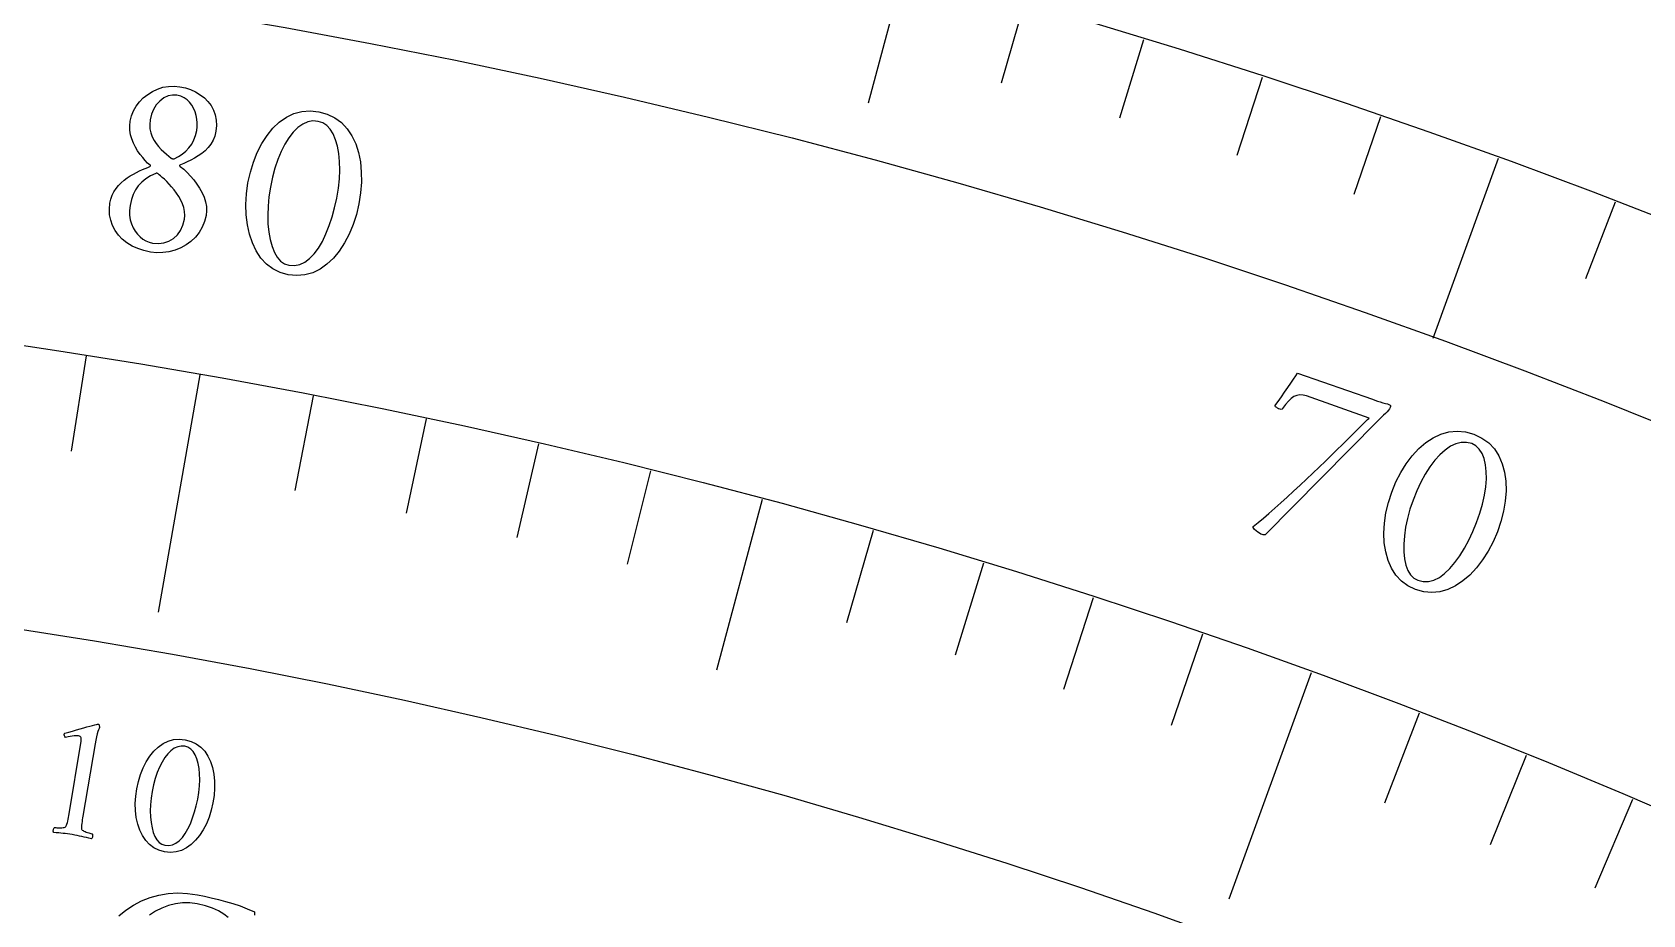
# Model space of a CAD drawing. Header units: millimetres. Extents: x -60 to 60, y -60 to 77.
# Drawn here: x 8.05 to 21.3, y 49.04 to 56.29 of the extents above; entities that cross this region are included whole.
import ezdxf

# ---------------------------------------------------------------- set-up
doc = ezdxf.new("R2010")
doc.units = ezdxf.units.MM
for name, color, linetype in [('ENGRAVE', 7, 'Continuous'), ('ENGRAVE_FINE', 8, 'Continuous'), ('TEXT', 5, 'Continuous')]:
    doc.layers.add(name, color=color, linetype=linetype)

msp = doc.modelspace()

# ---------------------------------------------------------------- linework, layer by layer
at = {"layer": 'ENGRAVE'}
for points in [[(15.2186, 56.7964), (14.9274, 55.7098)], [(20.1108, 55.2539), (19.5721, 53.7739)], [(9.4291, 53.4751), (9.0853, 51.5251)], [(14.0539, 52.4498), (13.6781, 51.0472)], [(18.5717, 51.0253), (17.8945, 49.1647)]]:
    msp.add_lwpolyline(points, dxfattribs=at)
for radius in [58.8, 58.8, 57.225, 54.3, 54.3, 51.99]:
    msp.add_circle((0, 0), radius, dxfattribs=at)
at = {"layer": 'ENGRAVE_FINE'}
for points in [[(16.2075, 56.5222), (16.0214, 55.8733)], [(17.1915, 56.2307), (16.9941, 55.5852)], [(18.1702, 55.9221), (17.9616, 55.2802)], [(19.1434, 55.5965), (18.9236, 54.9583)], [(21.072, 54.8945), (20.8301, 54.2644)], [(8.4944, 53.6315), (8.3705, 52.8492)], [(10.3609, 53.3024), (10.2098, 52.5249)], [(11.2896, 53.1134), (11.1249, 52.3387)], [(12.2148, 52.9083), (12.0367, 52.1366)], [(13.1364, 52.6871), (12.9448, 51.9186)], [(14.9671, 52.1965), (14.7488, 51.4352)], [(15.8758, 51.9273), (15.6442, 51.17)], [(16.7796, 51.6424), (16.5349, 50.8891)], [(17.6784, 51.3417), (17.4205, 50.5928)], [(19.4594, 50.6934), (19.1756, 49.954)], [(20.3411, 50.3461), (20.0444, 49.6118)], [(21.2167, 49.9834), (20.9072, 49.2544)]]:
    msp.add_lwpolyline(points, dxfattribs=at)
at = {"layer": 'TEXT'}
for points in [[(9.2626, 55.8452), (9.3091, 55.8351), (9.3527, 55.8208), (9.3936, 55.8023), (9.4315, 55.7795), (9.4658, 55.753), (9.4954, 55.7231), (9.5204, 55.6898), (9.5407, 55.6532), (9.5554, 55.6136), (9.5634, 55.5712), (9.5648, 55.5262), (9.5597, 55.4784), (9.5505, 55.4395), (9.5369, 55.4042), (9.5189, 55.3724), (9.4966, 55.3441), (9.4712, 55.3187), (9.4442, 55.2958), (9.4156, 55.2754), (9.3854, 55.2575), (9.3548, 55.2415), (9.3251, 55.227), (9.2965, 55.214), (9.2687, 55.2024), (9.2627, 55.201), (9.2603, 55.1984), (9.2616, 55.1946), (9.2666, 55.1896), (9.2957, 55.1658), (9.3241, 55.1392), (9.352, 55.1101), (9.3792, 55.0782), (9.4046, 55.0445), (9.427, 55.0096), (9.4465, 54.9735), (9.463, 54.9363), (9.4752, 54.8986), (9.4822, 54.861), (9.4837, 54.8234), (9.4799, 54.786), (9.4676, 54.7356), (9.4489, 54.6891), (9.4237, 54.6464), (9.3921, 54.6076), (9.3555, 54.5732), (9.3153, 54.544), (9.2715, 54.52), (9.2241, 54.501), (9.1746, 54.4877), (9.1244, 54.4807), (9.0735, 54.4799), (9.0218, 54.4854), (8.9675, 54.4971), (8.9172, 54.5136), (8.8707, 54.5349), (8.8281, 54.5611), (8.7903, 54.5913), (8.758, 54.625), (8.7313, 54.6623), (8.7101, 54.7029), (8.695, 54.7464), (8.6865, 54.7917), (8.6846, 54.8391), (8.6892, 54.8884), (8.6964, 54.9216), (8.707, 54.9526), (8.7212, 54.9813), (8.7389, 55.0079), (8.7591, 55.0324), (8.781, 55.0549), (8.8045, 55.0756), (8.8296, 55.0944), (8.8556, 55.1113), (8.8814, 55.1267), (8.907, 55.1404), (8.9326, 55.1524), (8.957, 55.1631), (8.9792, 55.1729), (8.9992, 55.1815), (9.0169, 55.1892), (9.0207, 55.1918), (9.0222, 55.1944), (9.0215, 55.1971), (9.0187, 55.1999), (8.999, 55.2177), (8.9789, 55.2385), (8.9582, 55.2623), (8.9371, 55.2889), (8.9167, 55.318), (8.8986, 55.3487), (8.8826, 55.3811), (8.8689, 55.4152), (8.8586, 55.4506), (8.8529, 55.4869), (8.852, 55.5241), (8.8558, 55.5622), (8.8659, 55.6058), (8.8818, 55.6469), (8.9036, 55.6854), (8.9312, 55.7213), (8.9635, 55.7538), (8.9992, 55.782), (9.0383, 55.806), (9.0807, 55.8256), (9.1252, 55.84), (9.1704, 55.8481), (9.2162, 55.8498), (9.2626, 55.8452)], [(9.2397, 55.7743), (9.2024, 55.7761), (9.1665, 55.7688), (9.1322, 55.7525), (9.0992, 55.7271), (9.0701, 55.695), (9.0472, 55.6587), (9.0303, 55.6181), (9.0196, 55.5731), (9.0158, 55.5347), (9.0173, 55.4986), (9.0239, 55.4648), (9.0357, 55.4332), (9.0513, 55.404), (9.0689, 55.377), (9.0887, 55.3523), (9.1107, 55.3298), (9.1331, 55.3092), (9.154, 55.2902), (9.1735, 55.2729), (9.1916, 55.2571), (9.1939, 55.2557), (9.1967, 55.2546), (9.2002, 55.2536), (9.2042, 55.2528), (9.2051, 55.2526), (9.2058, 55.2525), (9.2062, 55.2525), (9.2063, 55.2524), (9.2094, 55.2521), (9.2123, 55.252), (9.215, 55.2522), (9.2174, 55.2528), (9.2519, 55.2704), (9.2836, 55.2912), (9.3126, 55.3151), (9.3388, 55.3423), (9.3614, 55.3729), (9.3796, 55.4069), (9.3935, 55.4444), (9.4029, 55.4854), (9.4066, 55.5164), (9.407, 55.5473), (9.4043, 55.5783), (9.3983, 55.6093), (9.3892, 55.6393), (9.3772, 55.6673), (9.3621, 55.6933), (9.344, 55.7173), (9.3228, 55.7382), (9.2984, 55.7546), (9.2707, 55.7667), (9.2397, 55.7743)], [(10.4062, 55.639), (10.477, 55.6198), (10.5397, 55.5902), (10.5944, 55.5501), (10.641, 55.4997), (10.6797, 55.4409), (10.7106, 55.3756), (10.7338, 55.304), (10.7492, 55.226), (10.7571, 55.1436), (10.7576, 55.059), (10.7509, 54.972), (10.7368, 54.8828), (10.7161, 54.7948), (10.6895, 54.7117), (10.657, 54.6335), (10.6185, 54.5602), (10.5749, 54.4936), (10.5269, 54.4355), (10.4744, 54.3861), (10.4175, 54.3451), (10.3568, 54.3147), (10.2929, 54.2969), (10.2258, 54.2916), (10.1555, 54.2988), (10.0892, 54.3171), (10.0297, 54.3461), (9.9771, 54.3858), (9.9312, 54.4361), (9.8924, 54.4949), (9.8608, 54.5601), (9.8365, 54.6317), (9.8194, 54.7097), (9.8096, 54.792), (9.8072, 54.8767), (9.8122, 54.9639), (9.8246, 55.0534), (9.8439, 55.1417), (9.8692, 55.2252), (9.9006, 55.3038), (9.9382, 55.3777), (9.9813, 55.4448), (10.0293, 55.5031), (10.0823, 55.5526), (10.1401, 55.5934), (10.202, 55.6235), (10.267, 55.6412), (10.3351, 55.6464), (10.4062, 55.639)], [(10.4027, 55.5603), (10.3589, 55.5633), (10.3164, 55.5557), (10.2752, 55.5375), (10.2353, 55.5087), (10.1973, 55.4709), (10.1617, 55.4256), (10.1285, 55.3727), (10.0978, 55.3125), (10.0701, 55.2462), (10.0461, 55.1753), (10.0257, 55.1), (10.009, 55.0202), (9.9967, 54.9404), (9.9893, 54.8632), (9.9867, 54.7885), (9.989, 54.7164), (9.9958, 54.6487), (10.0069, 54.5873), (10.0222, 54.532), (10.0418, 54.483), (10.0656, 54.442), (10.0934, 54.4107), (10.1253, 54.389), (10.1614, 54.3771), (10.207, 54.3739), (10.2506, 54.3818), (10.2921, 54.4009), (10.3318, 54.431), (10.3691, 54.4705), (10.404, 54.5176), (10.4365, 54.5724), (10.4664, 54.6348), (10.4934, 54.7029), (10.5172, 54.7746), (10.5377, 54.85), (10.5549, 54.9291), (10.5682, 55.0094), (10.5765, 55.0863), (10.5799, 55.16), (10.5782, 55.2303), (10.5718, 55.296), (10.5609, 55.3556), (10.5454, 55.4091), (10.5253, 55.4567), (10.5009, 55.4965), (10.4723, 55.5271), (10.4396, 55.5483), (10.4027, 55.5603)], [(9.0385, 54.5596), (9.0875, 54.5555), (9.1328, 54.5603), (9.1742, 54.574), (9.2118, 54.5965), (9.2442, 54.6266), (9.2699, 54.6631), (9.2889, 54.7059), (9.3011, 54.7551), (9.3042, 54.7871), (9.3026, 54.8189), (9.2963, 54.8505), (9.2853, 54.882), (9.271, 54.9127), (9.2547, 54.9421), (9.2366, 54.9702), (9.2166, 54.9969), (9.1959, 55.0218), (9.1756, 55.0447), (9.1557, 55.0653), (9.1364, 55.0839), (9.119, 55.0997), (9.1052, 55.1121), (9.095, 55.1212), (9.0883, 55.127), (9.0846, 55.1295), (9.0814, 55.1314), (9.0785, 55.1327), (9.0762, 55.1334), (9.0732, 55.1337), (9.0707, 55.1337), (9.0687, 55.1334), (9.0672, 55.1326), (9.0226, 55.1115), (8.9835, 55.0876), (8.9499, 55.0608), (8.9218, 55.0312), (8.8986, 54.9978), (8.8797, 54.9595), (8.8651, 54.9164), (8.8548, 54.8685), (8.8503, 54.8269), (8.8506, 54.7877), (8.8556, 54.7509), (8.8653, 54.7164), (8.8788, 54.6848), (8.8952, 54.6564), (8.9144, 54.6312), (8.9364, 54.6093), (8.9603, 54.591), (8.9853, 54.5766), (9.0114, 54.5661), (9.0385, 54.5596)], [(19.0759, 53.2742), (19.0961, 53.2672), (19.1171, 53.2603), (19.1391, 53.2534), (19.1621, 53.2467), (19.183, 53.2407), (19.1992, 53.2359), (19.2105, 53.2325), (19.2171, 53.2303), (19.2221, 53.2272), (19.2248, 53.2224), (19.225, 53.2158), (19.2229, 53.2075), (19.2177, 53.1968), (19.2095, 53.185), (19.1982, 53.1721), (19.184, 53.1582), (19.168, 53.1434), (19.1515, 53.1281), (19.1346, 53.1122), (19.1171, 53.0959), (18.1927, 52.1609), (18.1882, 52.1594), (18.183, 52.1591), (18.177, 52.1599), (18.1702, 52.1618), (18.1587, 52.1666), (18.1463, 52.1733), (18.1332, 52.1818), (18.1193, 52.1921), (18.1071, 52.2029), (18.099, 52.2126), (18.0952, 52.2214), (18.0956, 52.229), (18.1359, 52.261), (18.1789, 52.2965), (18.2247, 52.3357), (18.2732, 52.3784), (18.3235, 52.4237), (18.3749, 52.4703), (18.4272, 52.5183), (18.4805, 52.5677), (18.5339, 52.6175), (18.5864, 52.6671), (18.638, 52.7164), (18.6888, 52.7654), (18.7378, 52.8132), (18.7844, 52.8589), (18.8286, 52.9023), (18.8703, 52.9436), (18.9088, 52.9818), (18.9433, 53.016), (18.9737, 53.0461), (19.0001, 53.0722), (19.0214, 53.0933), (19.0366, 53.1083), (19.0458, 53.1174), (19.0488, 53.1204), (18.5348, 53.3019), (18.5057, 53.3094), (18.4787, 53.3111), (18.4536, 53.3068), (18.4307, 53.2967), (18.4083, 53.2808), (18.3852, 53.2591), (18.3612, 53.2317), (18.3364, 53.1986), (18.3322, 53.194), (18.326, 53.1918), (18.3177, 53.1921), (18.3073, 53.1948), (18.3038, 53.1963), (18.2996, 53.1986), (18.2947, 53.2017), (18.289, 53.2057), (18.2835, 53.2099), (18.2788, 53.2138), (18.275, 53.2174), (18.2722, 53.2207), (18.2996, 53.2573), (18.3268, 53.2944), (18.3538, 53.3321), (18.3805, 53.3702), (18.4054, 53.4066), (18.4271, 53.4387), (18.4454, 53.4667), (18.4604, 53.4906)], [(19.9097, 52.9867), (19.9761, 52.9555), (20.0327, 52.9154), (20.0796, 52.8665), (20.1168, 52.8087), (20.1447, 52.7441), (20.1638, 52.6745), (20.1742, 52.5999), (20.1758, 52.5204), (20.1693, 52.4379), (20.1551, 52.3545), (20.1333, 52.27), (20.104, 52.1846), (20.0683, 52.1015), (20.0277, 52.0243), (19.9821, 51.953), (19.9315, 51.8874), (19.877, 51.8294), (19.8196, 51.7806), (19.7593, 51.741), (19.6961, 51.7105), (19.6311, 51.6911), (19.5651, 51.6847), (19.4981, 51.6911), (19.4301, 51.7104), (19.368, 51.74), (19.3144, 51.7788), (19.2695, 51.827), (19.2331, 51.8845), (19.2051, 51.9492), (19.1853, 52.0189), (19.1737, 52.0936), (19.1704, 52.1734), (19.1751, 52.2562), (19.1874, 52.34), (19.2075, 52.425), (19.2353, 52.511), (19.2696, 52.5946), (19.309, 52.6724), (19.3536, 52.7444), (19.4034, 52.8106), (19.4575, 52.8692), (19.5149, 52.9183), (19.5757, 52.9579), (19.6398, 52.988), (19.706, 53.0069), (19.773, 53.013), (19.841, 53.0063), (19.9097, 52.9867)], [(19.8926, 52.9098), (19.85, 52.9204), (19.8069, 52.9203), (19.7631, 52.9095), (19.7188, 52.8881), (19.6748, 52.8574), (19.6318, 52.819), (19.59, 52.7727), (19.5493, 52.7187), (19.5105, 52.6582), (19.4746, 52.5926), (19.4414, 52.522), (19.4111, 52.4462), (19.3851, 52.3698), (19.3644, 52.2951), (19.3489, 52.222), (19.3386, 52.1506), (19.3336, 52.0827), (19.3338, 52.0203), (19.3393, 51.9632), (19.3501, 51.9116), (19.3664, 51.867), (19.3884, 51.8313), (19.4161, 51.8045), (19.4495, 51.7864), (19.4939, 51.7754), (19.5381, 51.7757), (19.5824, 51.7872), (19.6266, 51.81), (19.6703, 51.8424), (19.7129, 51.8828), (19.7543, 51.9311), (19.7946, 51.9873), (19.8331, 52.0497), (19.869, 52.1162), (19.9022, 52.1869), (19.9329, 52.2617), (19.9599, 52.3385), (19.9815, 52.4129), (19.9976, 52.4848), (20.0082, 52.5543), (20.0133, 52.6201), (20.0128, 52.6807), (20.0069, 52.7362), (19.9954, 52.7864), (19.9782, 52.8299), (19.9554, 52.865), (19.9268, 52.8916), (19.8926, 52.9098)], [(8.3534, 49.8664), (8.4506, 50.447), (8.4526, 50.4613), (8.4533, 50.4733), (8.4528, 50.4832), (8.4511, 50.4907), (8.448, 50.4965), (8.4435, 50.5011), (8.4375, 50.5043), (8.43, 50.5063), (8.4206, 50.5072), (8.4088, 50.507), (8.3945, 50.5059), (8.3777, 50.5037), (8.3607, 50.5011), (8.3459, 50.4986), (8.3332, 50.4962), (8.3227, 50.4939), (8.3177, 50.5003), (8.3145, 50.507), (8.3131, 50.5139), (8.3134, 50.5211), (8.3134, 50.5212), (8.3135, 50.5215), (8.3135, 50.522), (8.3136, 50.5226), (8.3143, 50.5252), (8.3152, 50.5273), (8.3164, 50.5287), (8.3178, 50.5295), (8.3496, 50.5379), (8.3811, 50.5464), (8.4124, 50.555), (8.4434, 50.5638), (8.473, 50.5722), (8.5, 50.5798), (8.5244, 50.5866), (8.5462, 50.5926), (8.5642, 50.5975), (8.5772, 50.601), (8.5854, 50.603), (8.5886, 50.6036), (8.5916, 50.6031), (8.5949, 50.6019), (8.5975, 50.5998), (8.5994, 50.5966), (8.6005, 50.5925), (8.6012, 50.588), (8.6017, 50.584), (8.6022, 50.5803), (8.6025, 50.577), (8.6017, 50.5748), (8.5994, 50.5683), (8.5957, 50.5573), (8.5904, 50.542), (8.5844, 50.5226), (8.5785, 50.4993), (8.5728, 50.472), (8.5671, 50.4409), (8.4663, 49.8473), (8.4636, 49.8314), (8.4612, 49.8161), (8.4589, 49.8013), (8.4568, 49.787), (8.4552, 49.7735), (8.4545, 49.7613), (8.4546, 49.7502), (8.4556, 49.7403), (8.4575, 49.7363), (8.4614, 49.7322), (8.4673, 49.7278), (8.4753, 49.7234), (8.4845, 49.719), (8.494, 49.7151), (8.5039, 49.7115), (8.5141, 49.7084), (8.5238, 49.7058), (8.532, 49.7036), (8.5386, 49.7021), (8.5437, 49.7011), (8.5451, 49.6972), (8.5458, 49.6924), (8.5459, 49.6865), (8.5453, 49.6796), (8.5441, 49.6728), (8.5423, 49.6673), (8.5398, 49.663), (8.5367, 49.6599), (8.5155, 49.665), (8.4951, 49.6699), (8.4757, 49.6745), (8.4572, 49.6788), (8.4387, 49.683), (8.4195, 49.6869), (8.3995, 49.6907), (8.3787, 49.6944), (8.3586, 49.6976), (8.3395, 49.7004), (8.3212, 49.7028), (8.3037, 49.7047), (8.2861, 49.7065), (8.2672, 49.7083), (8.2469, 49.7103), (8.2254, 49.7124), (8.2235, 49.7163), (8.2225, 49.7212), (8.2226, 49.7271), (8.2237, 49.7339), (8.2254, 49.7406), (8.2274, 49.7461), (8.2297, 49.7504), (8.2322, 49.7536), (8.2374, 49.7529), (8.2442, 49.7522), (8.2526, 49.7515), (8.2626, 49.7508), (8.2733, 49.7504), (8.2838, 49.7505), (8.2941, 49.7511), (8.3042, 49.7522), (8.3131, 49.7539), (8.3198, 49.756), (8.3244, 49.7588), (8.3269, 49.762), (8.3311, 49.7711), (8.335, 49.7814), (8.3386, 49.7932), (8.3418, 49.8064), (8.3448, 49.8205), (8.3478, 49.8352), (8.3506, 49.8505), (8.3534, 49.8664)], [(9.3078, 50.4747), (9.3563, 50.4617), (9.3993, 50.4415), (9.4368, 50.4141), (9.4689, 50.3795), (9.4955, 50.3392), (9.5168, 50.2945), (9.5329, 50.2453), (9.5437, 50.1917), (9.5493, 50.1352), (9.5499, 50.077), (9.5455, 50.0172), (9.5361, 49.9557), (9.5222, 49.8952), (9.5041, 49.838), (9.482, 49.7841), (9.4558, 49.7336), (9.426, 49.6877), (9.3931, 49.6477), (9.3571, 49.6135), (9.3181, 49.5852), (9.2763, 49.5642), (9.2324, 49.5518), (9.1862, 49.548), (9.1378, 49.5528), (9.0921, 49.5654), (9.0511, 49.5852), (9.0148, 49.6124), (8.9831, 49.647), (8.9564, 49.6874), (8.9346, 49.7322), (8.9178, 49.7814), (8.9059, 49.835), (8.8992, 49.8916), (8.8975, 49.9499), (8.9009, 50.0098), (8.9094, 50.0713), (8.9226, 50.132), (8.94, 50.1894), (8.9615, 50.2435), (8.9873, 50.2943), (9.0168, 50.3405), (9.0497, 50.3806), (9.086, 50.4147), (9.1256, 50.4428), (9.168, 50.4637), (9.2125, 50.4759), (9.2591, 50.4796), (9.3078, 50.4747)], [(9.3055, 50.4206), (9.2755, 50.4226), (9.2464, 50.4172), (9.2182, 50.4047), (9.1909, 50.3848), (9.1648, 50.3587), (9.1405, 50.3275), (9.1178, 50.2912), (9.0968, 50.2497), (9.0778, 50.2041), (9.0614, 50.1553), (9.0475, 50.1035), (9.0361, 50.0486), (9.0277, 49.9938), (9.0226, 49.9407), (9.0209, 49.8893), (9.0226, 49.8398), (9.0273, 49.7932), (9.035, 49.751), (9.0456, 49.713), (9.0592, 49.6794), (9.0756, 49.6512), (9.0948, 49.6297), (9.1168, 49.6149), (9.1417, 49.6067), (9.1731, 49.6046), (9.2031, 49.6101), (9.2316, 49.6233), (9.2588, 49.6441), (9.2845, 49.6713), (9.3084, 49.7038), (9.3305, 49.7415), (9.351, 49.7845), (9.3694, 49.8314), (9.3856, 49.8808), (9.3995, 49.9326), (9.4111, 49.987), (9.42, 50.0423), (9.4255, 50.0952), (9.4277, 50.1458), (9.4264, 50.1942), (9.4218, 50.2393), (9.4142, 50.2802), (9.4035, 50.317), (9.3897, 50.3496), (9.3729, 50.377), (9.3532, 50.3979), (9.3308, 50.4125), (9.3055, 50.4206)]]:
    msp.add_lwpolyline(points, close=True, dxfattribs=at)
for points in [[(8.7626, 49.0277), (8.8204, 49.0743), (8.8826, 49.1151), (8.9486, 49.1491), (9.0184, 49.1764), (9.092, 49.1969), (9.1685, 49.2098), (9.2469, 49.2146), (9.3273, 49.2111), (9.4096, 49.1993), (9.4096, 49.1993), (9.4656, 49.1879), (9.5227, 49.1752), (9.5808, 49.1609), (9.64, 49.1453), (9.6997, 49.1276), (9.7594, 49.1076), (9.819, 49.0851), (9.8785, 49.0603), (9.8784, 49.0573), (9.8782, 49.0483), (9.8778, 49.0333)], [(9.6616, 49.0126), (9.6256, 49.0413), (9.5829, 49.0676), (9.5322, 49.0903), (9.4737, 49.1093), (9.4073, 49.1247), (9.3457, 49.1328), (9.2857, 49.1334), (9.2274, 49.1265), (9.1706, 49.112), (9.116, 49.091), (9.0642, 49.0644), (9.0152, 49.0323)]]:
    msp.add_lwpolyline(points, dxfattribs=at)

doc.saveas('drawing.dxf')
